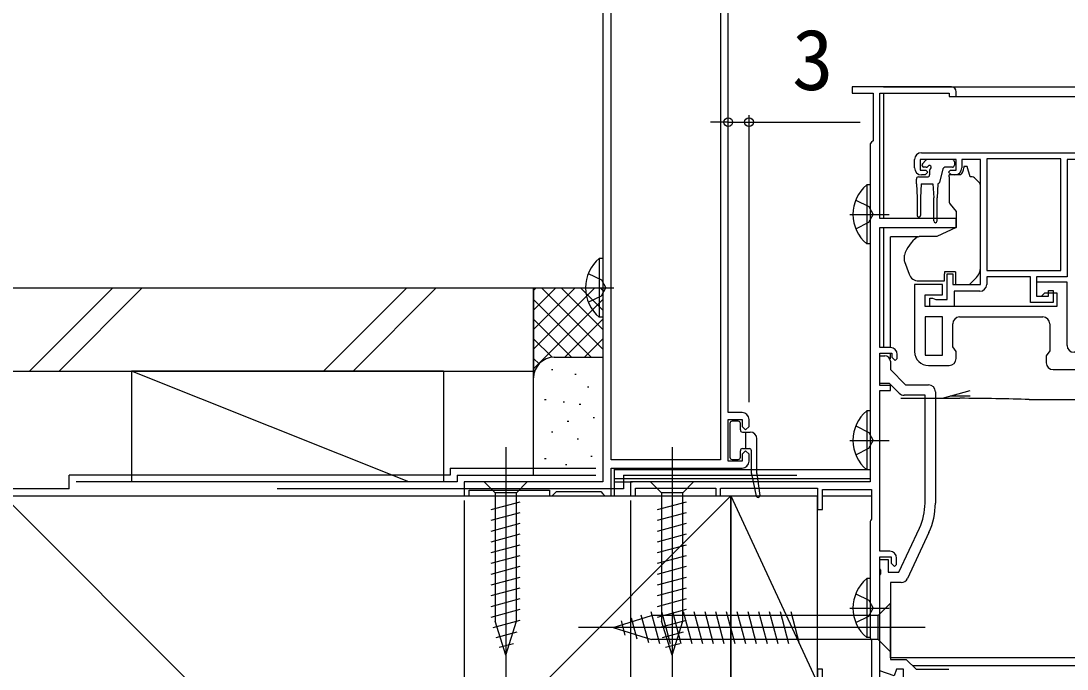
# Model space of a CAD drawing. Units: millimetres, scale not verified. Extents: x -525 to 525, y -783 to 778.
# Drawn here: x -340 to -189, y -567.7 to -474.2 of the extents above; entities that cross this region are included whole.
import ezdxf
from ezdxf.enums import TextEntityAlignment as Align

# ---------------------------------------------------------------- set-up
doc = ezdxf.new("R2010")
doc.units = ezdxf.units.MM
doc.header["$LTSCALE"] = 4
for name, color, linetype in [('0-2_YKK_11', 7, 'Continuous'), ('0-4_YKK_12', 2, 'Continuous'), ('0-5_YKK_13', 4, 'Continuous'), ('0-7_YKK_D', 6, 'Continuous'), ('0-9_YSS_K', 3, 'Continuous'), ('0-A_YSS_KE', 3, 'Continuous')]:
    doc.layers.add(name, color=color, linetype=linetype)
doc.styles.add('ＭＳ ゴシック', font='')
doc.styles.get('ＭＳ ゴシック').set_extended_font_data('MS Gothic')

msp = doc.modelspace()

# ---------------------------------------------------------------- linework, layer by layer
at = {"layer": '0-2_YKK_11'}
for p, q in [((-211.006, -495.4), (-211.006, -494.2)), ((-204.506, -516.9), (-192.506, -516.9)), ((-216.006, -523.1), (-216.006, -523)), ((-209.006, -523.9), (-206.006, -523.9)), ((-208.006, -527.7), (-208.006, -543.762)), ((-208.943, -547.988), (-212.037, -554.622))]:
    msp.add_line(p, q, dxfattribs=at)
for points in [[(-256.005, -435.7), (-256.005, -540.7), (-276.005, -540.7), (-276.005, -542.7), (-275.305, -542.7), (-275.305, -541.9), (-263.705, -541.9), (-263.705, -542.7), (-263.305, -542.7), (-263.005, -542.4), (-262.705, -542.1), (-256.305, -542.1), (-256.005, -542.4), (-255.705, -542.7), (-254.805, -542.7), (-254.805, -538.7), (-235.905, -538.7)], [(-235.905, -530.7), (-237.905, -530.7), (-237.905, -450.9), (-216.005, -450.9), (-216.005, -449.7), (-217.105, -449.7), (-217.105, -445.158), (-217.225, -444.975), (-217.225, -444.425), (-217.105, -444.242), (-217.105, -440.3)], [(-205.706, -483.7), (-220.006, -483.7), (-220.006, -484.6), (-217.006, -484.6), (-217.006, -491.5), (-217.206, -491.7), (-217.406, -491.9)], [(-214.506, -521.3), (-216.006, -521.3), (-216.006, -504), (-205.006, -504), (-205.006, -502.7), (-216.006, -502.7), (-216.006, -484.6), (-206.006, -484.6), (-206.006, -485.1), (-205.006, -485.1), (-205.006, -484.4)], [(-217.406, -491.9), (-217.406, -540.7), (-252.006, -540.7), (-252.006, -542.7), (-251.306, -542.7), (-251.306, -541.6), (-239.706, -541.6), (-239.706, -542.7), (-239.006, -542.7), (-239.006, -541.6), (-225.006, -541.6), (-225.006, -544.7), (-224.306, -544.7), (-224.306, -541.8), (-217.206, -541.8), (-217.206, -546.053), (-217.306, -546.227), (-217.406, -546.4), (-217.406, -563.2), (-217.306, -563.373), (-217.206, -563.546), (-217.206, -568.9)], [(-210.006, -493.2), (-173.006, -493.2), (-173.006, -494.8), (-174.406, -494.8), (-174.406, -494), (-175.859, -494), (-176.082, -494.1), (-176.306, -494.2), (-189.006, -494.2), (-189.006, -511.1), (-193.406, -511.1), (-193.406, -513.9), (-191.706, -513.9), (-191.706, -513.1), (-191.006, -513.1), (-191.006, -514.8), (-194.306, -514.8), (-194.306, -511.1), (-200.606, -511.1), (-200.606, -512.2)], [(-205.206, -496.4), (-205.706, -496.4), (-206.106, -496), (-205.806, -495.7), (-205.006, -495.7), (-205.006, -494.2), (-210.206, -494.2), (-210.206, -495.7), (-209.406, -495.7), (-209.106, -496), (-209.506, -496.4), (-210.006, -496.4)], [(-201.606, -513.2), (-205.306, -513.2), (-205.306, -515.4), (-208.806, -515.4), (-208.806, -514.2), (-208.406, -514.2), (-208.182, -514.3), (-207.959, -514.4), (-206.306, -514.4), (-206.306, -510.7), (-205.506, -510.7), (-205.506, -512.2), (-201.506, -512.2), (-201.506, -494.2), (-204.206, -494.2), (-204.206, -495.4)], [(-190.506, -515.4), (-209.506, -515.4), (-209.506, -513.7), (-207.006, -513.7), (-207.006, -512.2), (-211.006, -512.2), (-211.006, -521.9)], [(-189.006, -521), (-189.006, -511.9), (-193.406, -511.9), (-193.406, -513.9), (-192.706, -513.9), (-192.206, -513.4), (-190.506, -513.4), (-190.506, -515.4)], [(-205.006, -522.9), (-205.006, -521.9), (-205.506, -521.186), (-205.506, -517.9)], [(-191.506, -517.9), (-191.506, -521.786), (-192.006, -522.5), (-192.006, -523.5)], [(-191.006, -524.5), (-173.006, -524.5), (-173.006, -520.8), (-174.406, -520.8), (-174.406, -523.1), (-181.006, -523.1), (-181.006, -522), (-188.006, -522)], [(-214.606, -550.7), (-216.006, -550.7), (-216.006, -527.5), (-214.506, -527.5), (-214.506, -526.8), (-216.006, -526.8), (-216.006, -522.1), (-214.306, -522.1), (-214.306, -522.7), (-213.806, -523.2), (-213.506, -522.9), (-213.506, -522.3)], [(-213.22, -527.907), (-214.627, -526.5), (-216.006, -526.5), (-216.006, -522.5), (-215.306, -522.5)], [(-214.506, -523.3), (-214.506, -524.5), (-212.306, -526.7), (-209.006, -526.7)], [(-209.506, -543.762), (-209.506, -528.2), (-212.513, -528.2)], [(-234.905, -537.7), (-234.905, -536.7), (-235.405, -536.2), (-235.905, -536.7), (-235.905, -537.7), (-237.905, -537.7), (-237.905, -531.7), (-235.905, -531.7), (-235.905, -532.7), (-235.405, -533.2), (-234.905, -532.7), (-234.905, -531.7)], [(-205.006, -584.4), (-205.306, -584.7), (-207.506, -584.7), (-207.506, -583.2), (-207.006, -583.2), (-207.006, -569.7), (-212.606, -569.7), (-212.606, -567.7), (-213.606, -567.7), (-213.964, -568.684), (-216.006, -567.941), (-216.006, -554.158), (-215.886, -553.975), (-215.886, -553.425), (-216.006, -553.242), (-216.006, -551.9), (-214.806, -551.9), (-214.806, -553.7), (-213.261, -553.7), (-210.302, -547.354)], [(-216.006, -568.8), (-216.006, -551.5), (-214.406, -551.5), (-214.406, -552.4), (-213.906, -552.9), (-213.606, -552.6), (-213.606, -551.7)], [(-212.943, -555.2), (-214.506, -555.2), (-214.506, -566.3), (-212.206, -566.3), (-210.806, -567.7), (-206.048, -567.7)], [(-224.306, -568.9), (-224.306, -567.7), (-225.006, -567.7), (-225.006, -569.7)]]:
    msp.add_lwpolyline(points, dxfattribs=at)
for points in [[(-239.005, -450.9), (-239.005, -537.5), (-254.805, -537.5), (-254.805, -450.9)], [(-189.906, -510.2), (-189.906, -494.1), (-200.606, -494.1), (-200.606, -510.2)], [(-209.506, -516.9), (-209.506, -522.4), (-207.006, -522.4), (-207.006, -516.9)]]:
    msp.add_lwpolyline(points, close=True, dxfattribs=at)
for centre, radius, start, end in [((-205.706, -484.4), 0.7, 0.00001, 89.99999), ((-210.006, -494.2), 1, 90.00001, 179.99999), ((-210.006, -495.4), 1, 180.00001, 269.99999), ((-205.206, -495.4), 1, 270.00001, 359.99999), ((-201.606, -512.2), 1, 270.00001, 359.99999), ((-204.506, -517.9), 1, 90.00001, 179.99999), ((-192.506, -517.9), 1, 0.00001, 89.99999), ((-214.506, -522.3), 1, 0.00001, 89.99999), ((-209.006, -521.9), 2, 180.00001, 269.99999), ((-188.006, -521), 1, 180.00001, 269.99999), ((-215.306, -523.3), 0.8, 0, 89.99998), ((-206.006, -522.9), 1, 270.00001, 359.99999), ((-191.006, -523.5), 1, 180.00001, 269.99999), ((-209.006, -527.7), 1, 0, 89.99998), ((-212.513, -527.2), 1, 225.00001, 270), ((-235.905, -531.7), 1, 0.00001, 89.99999), ((-235.905, -537.7), 1, 270.00001, 359.99999), ((-218.006, -543.762), 8.5, 335, 0), ((-218.006, -543.762), 10, 335, 0), ((-214.606, -551.7), 1, 0.00001, 89.99999), ((-212.943, -554.2), 1, 270, 335)]:
    msp.add_arc(centre, radius, start, end, dxfattribs=at)
at = {"layer": '0-4_YKK_12'}
for p, q in [((-215.506, -483.7), (-80.755, -483.7)), ((-215.506, -484.6), (-215.506, -502.7)), ((-205.806, -485.1), (-80.755, -485.1)), ((-215.506, -504), (-215.506, -521.3)), ((-254.305, -542.7), (-254.305, -538.7)), ((-254.305, -538.9), (-217.406, -538.9)), ((-254.305, -540.2), (-217.406, -540.2)), ((-254.305, -540.7), (-251.705, -540.7)), ((-254.305, -542.7), (-225.006, -542.7)), ((-224.306, -542.7), (-217.205, -542.7)), ((-211.306, -567.2), (-80.755, -567.2))]:
    msp.add_line(p, q, dxfattribs=at)
at = {"layer": '0-5_YKK_13'}
for p, q in [((-209.868, -494.788), (-209.368, -494.288)), ((-205.556, -494.2), (-209.156, -494.2)), ((-205.256, -494.5), (-205.256, -495)), ((-209.317, -495.3), (-209.656, -495.3)), ((-208.856, -495.761), (-208.856, -496.4)), ((-206.915, -495.522), (-207.439, -497.477)), ((-205.556, -495.3), (-206.626, -495.3)), ((-204.375, -496.4), (-206.006, -496.4)), ((-206.006, -496.7), (-206.006, -496.4)), ((-217.915, -497.849), (-217.915, -506.349)), ((-217.406, -497.849), (-217.915, -497.849)), ((-217.406, -497.849), (-217.406, -506.349)), ((-210.756, -497.7), (-210.756, -497)), ((-210.756, -497.7), (-210.656, -499.7)), ((-210.456, -496.7), (-209.156, -496.7)), ((-210.056, -497.7), (-210.156, -499.7)), ((-210.056, -497.7), (-208.356, -497.7)), ((-208.356, -497.7), (-208.256, -499.7)), ((-207.656, -497.691), (-207.756, -499.7)), ((-206.006, -496.7), (-206.006, -500.326)), ((-202.713, -496.7), (-203.004, -496.7)), ((-201.652, -497.553), (-202.359, -496.846)), ((-201.506, -508.766), (-201.506, -497.907)), ((-219.502, -500.024), (-217.595, -500.954)), ((-217.595, -500.954), (-216.986, -502.099)), ((-217.406, -500.099), (-217.406, -504.099)), ((-210.656, -499.7), (-210.656, -502.25)), ((-210.156, -499.7), (-210.156, -502.25)), ((-208.256, -503.05), (-208.256, -499.7)), ((-207.756, -503.05), (-207.756, -499.7)), ((-220.363, -502.099), (-214.686, -502.099)), ((-217.595, -503.244), (-216.986, -502.099)), ((-219.502, -504.174), (-217.595, -503.244)), ((-205.006, -504), (-207.794, -505.3)), ((-214.506, -505.639), (-214.506, -505.339)), ((-210.484, -505.339), (-214.506, -505.339)), ((-214.506, -506.739), (-214.506, -505.639)), ((-210.488, -505.323), (-210.63, -505.394)), ((-210.488, -505.323), (-210.338, -505.3)), ((-207.794, -505.3), (-210.338, -505.3)), ((-217.406, -506.349), (-217.915, -506.349)), ((-256.514, -508.45), (-256.514, -516.95)), ((-256.005, -508.45), (-256.514, -508.45)), ((-256.005, -508.45), (-256.005, -516.95)), ((-212.506, -508.123), (-212.506, -508.727)), ((-212.476, -508.898), (-211.815, -510.713)), ((-201.506, -509.772), (-201.506, -508.766)), ((-256.005, -510.7), (-256.005, -514.7)), ((-206.706, -510.4), (-206.706, -510.7)), ((-205.106, -510.4), (-206.706, -510.4)), ((-259.496, -512.7), (-254.41, -512.7)), ((-256.005, -516.95), (-256.514, -516.95)), ((-214.506, -522.96), (-214.506, -522.117)), ((-205.886, -528.3), (-203.006, -528.3)), ((-208.006, -528.637), (-204.497, -528.637)), ((-194.477, -528.824), (-151.006, -528.824)), ((-217.915, -530.45), (-217.915, -538.95)), ((-217.406, -530.45), (-217.915, -530.45)), ((-217.406, -530.45), (-217.406, -538.95)), ((-237.655, -532.25), (-237.655, -537.15)), ((-236.455, -531.95), (-237.355, -531.95)), ((-236.155, -533.2), (-236.155, -532.25)), ((-217.406, -532.7), (-217.406, -536.7)), ((-235.855, -533.5), (-234.755, -533.5)), ((-235.355, -535.9), (-235.355, -533.5)), ((-270.005, -535.7), (-270.005, -570.7)), ((-246.005, -535.7), (-246.005, -570.7)), ((-235.855, -535.9), (-234.855, -535.9)), ((-235.398, -535.9), (-235.355, -535.857)), ((-233.755, -539.481), (-233.755, -534.5)), ((-220.363, -534.7), (-214.686, -534.7)), ((-236.155, -537.15), (-236.155, -536.2)), ((-234.555, -539.468), (-234.555, -536.2)), ((-237.355, -537.45), (-236.455, -537.45)), ((-234.548, -539.531), (-233.849, -542.753)), ((-233.753, -539.518), (-233.357, -542.669)), ((-217.406, -538.95), (-217.915, -538.95)), ((-266.905, -540.7), (-273.105, -540.7)), ((-273.105, -540.7), (-271.555, -542.25)), ((-266.905, -540.7), (-268.455, -542.25)), ((-242.905, -540.7), (-249.105, -540.7)), ((-249.105, -540.7), (-247.555, -542.25)), ((-242.905, -540.7), (-244.455, -542.25)), ((-271.555, -542.25), (-271.555, -560.784)), ((-268.455, -542.25), (-271.555, -542.25)), ((-268.455, -560.784), (-268.455, -542.25)), ((-247.555, -542.25), (-247.555, -560.784)), ((-244.455, -542.25), (-247.555, -542.25)), ((-244.455, -560.784), (-244.455, -542.25)), ((-272.105, -544.676), (-267.905, -543.551)), ((-248.105, -544.676), (-243.905, -543.551)), ((-272.105, -546.229), (-267.905, -545.104)), ((-248.105, -546.229), (-243.905, -545.104)), ((-272.105, -547.782), (-267.905, -546.657)), ((-248.105, -547.782), (-243.905, -546.657)), ((-272.105, -549.335), (-267.905, -548.21)), ((-248.105, -549.335), (-243.905, -548.21)), ((-272.105, -550.888), (-267.905, -549.763)), ((-248.105, -550.888), (-243.905, -549.763)), ((-272.105, -552.441), (-267.905, -551.315)), ((-248.105, -552.441), (-243.905, -551.315)), ((-272.105, -553.994), (-267.905, -552.868)), ((-248.105, -553.994), (-243.905, -552.868)), ((-272.105, -555.547), (-267.905, -554.421)), ((-248.105, -555.547), (-243.905, -554.421)), ((-217.915, -554.65), (-217.915, -563.15)), ((-217.406, -554.65), (-217.915, -554.65)), ((-217.406, -554.65), (-217.406, -563.15)), ((-272.105, -557.1), (-267.905, -555.974)), ((-248.105, -557.1), (-243.905, -555.974)), ((-217.406, -556.9), (-217.406, -560.9)), ((-272.105, -558.652), (-267.905, -557.527)), ((-248.105, -558.652), (-243.905, -557.527)), ((-214.506, -558.199), (-216.256, -559.949)), ((-214.506, -565.199), (-214.506, -558.199)), ((-272.105, -560.205), (-267.905, -559.08)), ((-254.506, -561.699), (-248.955, -559.949)), ((-250.496, -559.858), (-249.418, -563.88)), ((-249.064, -559.406), (-247.833, -563.999)), ((-216.256, -559.949), (-248.955, -559.949)), ((-248.105, -560.205), (-243.905, -559.08)), ((-247.513, -559.399), (-246.28, -563.999)), ((-245.96, -559.399), (-244.727, -563.999)), ((-244.407, -559.399), (-243.174, -563.999)), ((-242.854, -559.399), (-241.621, -563.999)), ((-241.301, -559.399), (-240.069, -563.999)), ((-239.748, -559.399), (-238.516, -563.999)), ((-238.195, -559.399), (-236.963, -563.999)), ((-236.642, -559.399), (-235.41, -563.999)), ((-235.089, -559.399), (-233.857, -563.999)), ((-233.537, -559.399), (-232.304, -563.999)), ((-231.984, -559.399), (-230.751, -563.999)), ((-230.431, -559.399), (-229.198, -563.999)), ((-228.878, -559.399), (-227.645, -563.999)), ((-220.363, -558.9), (-214.686, -558.9)), ((-216.256, -563.449), (-216.256, -559.949)), ((-271.846, -561.689), (-267.905, -560.633)), ((-270.005, -565.7), (-271.555, -560.784)), ((-270.005, -565.7), (-268.455, -560.784)), ((-253.36, -560.761), (-252.81, -562.81)), ((-251.928, -560.309), (-251.114, -563.345)), ((-247.846, -561.689), (-243.905, -560.633)), ((-246.005, -565.7), (-247.555, -560.784)), ((-246.005, -565.7), (-244.455, -560.784)), ((-271.395, -563.121), (-268.359, -562.307)), ((-209.506, -561.699), (-259.506, -561.699)), ((-254.506, -561.699), (-248.955, -563.449)), ((-247.395, -563.121), (-244.359, -562.307)), ((-270.943, -564.553), (-268.893, -564.004)), ((-216.256, -563.449), (-248.955, -563.449)), ((-246.943, -564.553), (-244.893, -564.004)), ((-217.406, -563.15), (-217.915, -563.15)), ((-214.506, -565.199), (-216.256, -563.449)), ((-214.506, -564.669), (-214.506, -564.056)), ((-214.506, -565.304), (-214.506, -564.669)), ((-214.506, -565.665), (-214.506, -565.304))]:
    msp.add_line(p, q, dxfattribs=at)
for points in [[(-203.004, -496.7), (-203.406, -495.2), (-203.906, -495.2), (-203.906, -495.4)], [(-205.889, -500.648), (-205.006, -501.7), (-205.006, -504)], [(-214.506, -521.3), (-214.506, -519.573), (-214.506, -507.81), (-214.506, -506.871), (-214.506, -506.739)], [(-258.101, -510.625), (-256.194, -511.555), (-255.585, -512.7)], [(-210.405, -511.7), (-206.706, -511.7), (-206.706, -510.7)], [(-205.106, -510.4), (-205.106, -512.2), (-203.106, -512.2), (-202.092, -511.186)], [(-258.101, -514.775), (-256.194, -513.845), (-255.585, -512.7)], [(-213.006, -528.6), (-207.006, -528.6), (-203.006, -527.528)], [(-219.502, -532.625), (-217.595, -533.555), (-216.986, -534.7)], [(-219.502, -536.775), (-217.595, -535.845), (-216.986, -534.7)], [(-219.502, -556.825), (-217.595, -557.755), (-216.986, -558.9)], [(-219.502, -560.975), (-217.595, -560.045), (-216.986, -558.9)], [(-151.006, -566.085), (-214.506, -566.085), (-214.506, -565.665)]]:
    msp.add_lwpolyline(points, dxfattribs=at)
for centre, radius, start, end in [((-209.656, -495), 0.3, 135, 270), ((-209.156, -494.5), 0.3, 90, 135), ((-208.856, -495.3), 0.25, 303.05573, 146.94427), ((-205.556, -494.5), 0.3, 0, 90), ((-205.556, -495), 0.3, 270, 0), ((-209.317, -495), 0.3, 270, 326.94427), ((-209.156, -496.4), 0.3, 270, 0), ((-208.556, -495.761), 0.3, 123.05573, 180), ((-206.626, -495.6), 0.3, 90, 165), ((-205.206, -495.4), 1.3, 309.71517, 0), ((-214.374, -502.099), 5.531, 129.79413, 230.20587), ((-210.456, -497), 0.3, 90, 180), ((-207.729, -497.4), 0.3, 284.13781, 345), ((-202.713, -497.2), 0.5, 45, 90), ((-202.006, -497.907), 0.5, 0, 45), ((-205.506, -500.326), 0.5, 180, 220), ((-210.406, -502.25), 0.25, 180, 0), ((-208.006, -503.05), 0.25, 180, 0), ((-207.706, -509.45), 5, 125.79537, 162.85379), ((-252.974, -512.7), 5.531, 129.79413, 230.20587), ((-212.006, -508.123), 0.5, 162.85379, 180), ((-212.006, -508.727), 0.5, 180, 200), ((-203.506, -509.772), 2, 341.68666, 0), ((-210.405, -510.2), 1.5, 200, 270), ((-203.506, -509.772), 2, 315, 341.68666), ((-214.374, -534.7), 5.531, 129.79413, 230.20587), ((-237.355, -532.25), 0.3, 90, 180), ((-236.455, -532.25), 0.3, 0, 90), ((-235.855, -533.2), 0.3, 180, 270), ((-234.755, -534.5), 1, 0, 90), ((-235.855, -536.2), 0.3, 90, 180), ((-234.855, -536.2), 0.3, 0, 90), ((-237.355, -537.15), 0.3, 180, 270), ((-236.455, -537.15), 0.3, 270, 0), ((-234.255, -539.468), 0.3, 180, 192.23969), ((-233.455, -539.481), 0.3, 180, 187.15965), ((-233.605, -542.7), 0.25, 192.23969, 7.15965), ((-214.374, -558.9), 5.531, 129.79413, 230.20587)]:
    msp.add_arc(centre, radius, start, end, dxfattribs=at)
msp.add_ellipse((-204.823, -529.799), major_axis=(19, 0), ratio=0.061163, start_param=0.9949745, end_param=1.5536451, dxfattribs=at)
at = {"layer": '0-7_YKK_D'}
for p, q in [((-237.901, -488.8), (-240.451, -488.8)), ((-237.901, -488.8), (-234.901, -488.8)), ((-234.901, -529.2), (-234.901, -487.8)), ((-234.901, -488.8), (-218.846, -488.8)), ((-276.005, -543.4), (-276.005, -733.7)), ((-252.006, -543.4), (-252.006, -713.7))]:
    msp.add_line(p, q, dxfattribs=at)
for centre in [(-237.901, -488.8), (-234.901, -488.8)]:
    msp.add_circle(centre, 0.637, dxfattribs=at)
at = {"layer": '0-9_YSS_K'}
for p, q in [((-326.712, -512.701), (-338.712, -524.701)), ((-322.469, -512.701), (-334.469, -524.701)), ((-296.286, -524.701), (-284.286, -512.701)), ((-280.043, -512.701), (-292.043, -524.701)), ((-266.001, -512.701), (-256.001, -512.701)), ((-266.001, -525.701), (-266.001, -512.701)), ((-257.143, -512.701), (-266.001, -521.559)), ((-259.971, -512.701), (-266.001, -518.731)), ((-262.8, -512.701), (-266.001, -515.902)), ((-265.628, -512.701), (-266.001, -513.074)), ((-256.001, -521.559), (-264.859, -512.701)), ((-256.005, -518.727), (-262.03, -512.701)), ((-256.005, -515.898), (-259.202, -512.701)), ((-256.001, -513.074), (-256.373, -512.701)), ((-257.687, -522.701), (-266.001, -514.388)), ((-256.005, -514.392), (-266.001, -524.388)), ((-260.516, -522.701), (-266.001, -517.216)), ((-256.005, -517.22), (-261.486, -522.701)), ((-263.326, -522.719), (-266.001, -520.044)), ((-256.001, -520.044), (-258.658, -522.701)), ((-265.206, -523.667), (-266.001, -522.873)), ((-263.001, -522.701), (-256.001, -522.701)), ((-284.001, -540.701), (-324.001, -524.701)), ((-324.001, -524.701), (-324.001, -540.701)), ((-279.001, -524.701), (-324.001, -524.701)), ((-279.001, -524.701), (-279.001, -540.701)), ((-263.196, -524.529), (-263.396, -524.529)), ((-259.858, -525.197), (-260.058, -525.197)), ((-266.001, -539.701), (-266.001, -525.701)), ((-258.001, -527.027), (-258.201, -527.027)), ((-264.197, -528.869), (-264.397, -528.869)), ((-261.527, -529.202), (-261.727, -529.202)), ((-259.19, -529.536), (-259.39, -529.536)), ((-260.924, -531.995), (-261.124, -531.995)), ((-257.217, -531.457), (-257.417, -531.457)), ((-263.196, -533.542), (-263.396, -533.542)), ((-259.524, -534.543), (-259.724, -534.543)), ((-264.197, -537.384), (-264.397, -537.384)), ((-257.521, -537.05), (-257.721, -537.05)), ((-261.193, -538.215), (-261.393, -538.215)), ((-237.506, -647.701), (-342.506, -542.701)), ((-237.506, -542.701), (-342.506, -647.701)), ((-324.001, -542.701), (-279.001, -542.701)), ((-237.506, -542.701), (-225.006, -569.7)), ((-225.006, -569.7), (-225.006, -542.701))]:
    msp.add_line(p, q, dxfattribs=at)
msp.add_lwpolyline([(-237.506, -569.7), (-237.506, -542.701), (-225.006, -542.701)], dxfattribs=at)
msp.add_arc((-263.001, -525.701), 3, 90, 180, dxfattribs=at)
at = {"layer": '0-A_YSS_KE'}
for p, q in [((-425.001, -524.701), (-266.001, -524.701)), ((-278.01, -538.701), (-257.015, -538.701)), ((-333.01, -541.705), (-333.01, -539.701)), ((-277.01, -539.701), (-257.014, -539.701)), ((-253.005, -539.705), (-253.005, -541.705)), ((-253.005, -539.705), (-228.005, -539.705)), ((-333.01, -541.705), (-425.278, -541.705)), ((-253.005, -541.705), (-303.005, -541.705))]:
    msp.add_line(p, q, dxfattribs=at)
for points in [[(-425.001, -512.701), (-266.001, -512.701), (-266.001, -524.701)], [(-278.01, -538.701), (-278.01, -539.701), (-333.01, -539.701)], [(-277.01, -539.701), (-277.01, -540.701), (-332.01, -540.701)]]:
    msp.add_lwpolyline(points, dxfattribs=at)
msp.add_lwpolyline([(-342.506, -647.701), (-342.506, -542.701), (-237.506, -542.701), (-237.506, -647.701)], close=True, dxfattribs=at)

# ---------------------------------------------------------------- texts
at = {"layer": '0-7_YKK_D', "style": 'ＭＳ ゴシック'}
msp.add_text('3', height=8.798, dxfattribs=at).set_placement((-228.687, -486.8), align=Align.BOTTOM_LEFT)

doc.saveas('drawing.dxf')
